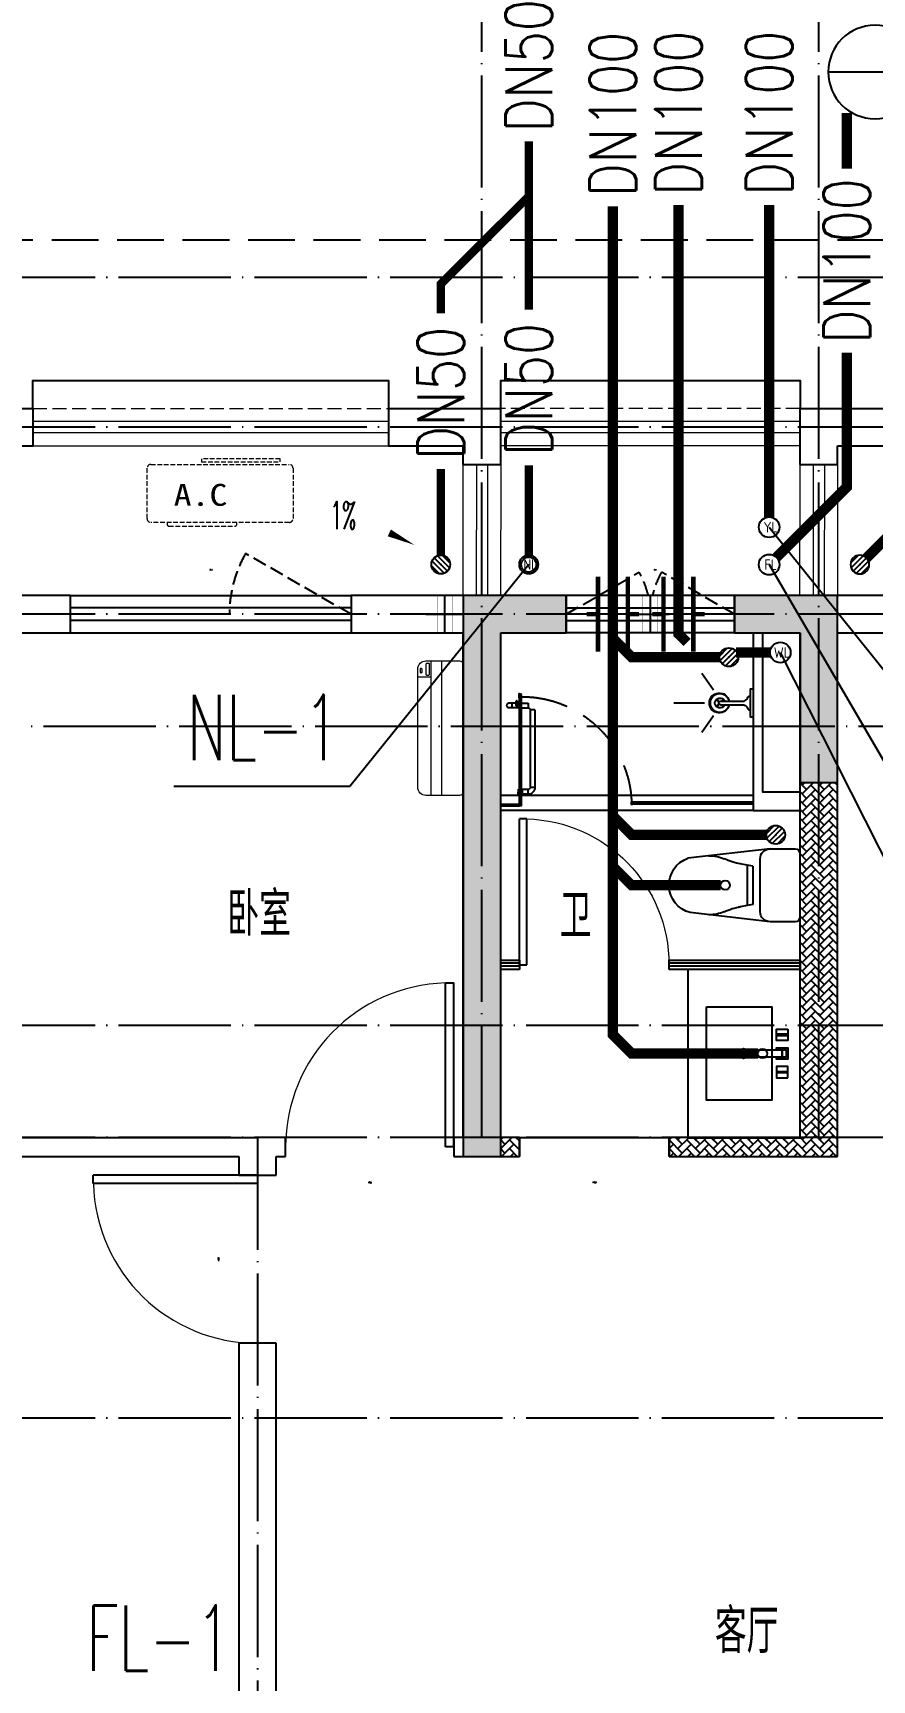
# Model space of a CAD drawing. Extents: x 27938 to 1507990, y 110129 to 923079.
# Drawn here: x 830217 to 834702, y 676056 to 684866 of the extents above; entities that cross this region are included whole.
import ezdxf

# ---------------------------------------------------------------- set-up
doc = ezdxf.new("R2010")
doc.units = 0
doc.header["$LTSCALE"] = 1000
doc.header["$MEASUREMENT"] = 0
doc.linetypes.add('DASH', pattern=[0.35, 0.25, -0.1])
doc.linetypes.add('DOTE', pattern=[2.42, 2, -0.2, 0.02, -0.2])
for name, color, linetype in [('COLUMN', 9, 'Continuous'), ('CURTWALL', 4, 'Continuous'), ('DIM_凝结', 150, 'Continuous'), ('DIM_废水', 31, 'Continuous'), ('DIM_污水', 2, 'Continuous'), ('DIM_雨水', 4, 'Continuous'), ('DOTE', 1, 'Continuous'), ('EQUIP_污水', 7, 'Continuous'), ('IP-bath&kitchen-JOHNSON', 4, 'Continuous'), ('LVTRY', 6, 'Continuous'), ('P-bath&kitchen-JOHNSON', 4, 'Continuous'), ('PIPE-凝结', 150, 'N'), ('PIPE-废水', 31, 'TG_F'), ('PIPE-污水', 2, 'W'), ('PIPE-雨水', 4, 'TG_Y'), ('PUB_HATCH', 8, 'Continuous'), ('PUB_TEXT', 4, 'Continuous'), ('TEXT_凝结', 7, 'Continuous'), ('TEXT_废水', 7, 'Continuous'), ('TEXT_污水', 7, 'Continuous'), ('TEXT_雨水', 7, 'Continuous'), ('VALVE_污水', 7, 'Continuous'), ('VPIPE-中水', 122, 'Continuous'), ('VPIPE-凝结', 150, 'N'), ('VPIPE-废水', 31, 'Continuous'), ('VPIPE-污水', 2, 'W'), ('VPIPE-雨水', 4, 'Y'), ('WALL', 9, 'Continuous'), ('WELL_污水', 2, 'Continuous'), ('WINDOW', 4, 'Continuous'), ('WINDOW_TEXT', 7, 'Continuous'), ('保温', 6, 'Continuous'), ('卫生间', 6, 'Continuous'), ('机电标识类', 1, 'Continuous'), ('看线', 251, 'Continuous')]:
    doc.layers.add(name, color=color, linetype=linetype)
for name, color, linetype, lineweight in [('平面-排水沟', 86, 'Continuous', 15), ('平面-栏杆', 135, 'Continuous', 15), ('平面-看线', 45, 'Continuous', 15), ('平面-空调室内机', 176, 'Continuous', 9), ('平面-空调预留孔', 173, 'Continuous', 15), ('空调', 76, 'Continuous', 13)]:
    doc.layers.add(name, color=color, linetype=linetype, lineweight=lineweight)
doc.styles.add('_TCH_DIM', font='SIMPLEX.shx', dxfattribs={"width": 0.7, "bigfont": 'GBCBIG.shx'})
doc.styles.add('_TCH_WINDOW', font='SIMPLEX.shx', dxfattribs={"width": 0.7, "height": 3.5, "bigfont": 'GBCBIG.shx'})
doc.styles.add('_TWT_PIPEDN', font='SIMPLEX', dxfattribs={"width": 0.8, "height": 3.5, "bigfont": 'HZTXT'})
doc.styles.add('_TWT_SERIAL', font='SIMPLEX', dxfattribs={"width": 0.8, "height": 3.5, "bigfont": 'HZTXT'})
doc.styles.get("Standard").update_dxf_attribs({"font": 'gbenor.shx', "bigfont": 'gbcbig.shx'})
doc.styles.add('TG_LINETYPE', font='SIMPLEX', dxfattribs={"width": 0.8, "height": 3, "bigfont": 'HZTXT'})
doc.styles.add('黑体', font='simhei.ttf')
doc.linetypes.add('N', pattern='A,3,-0.2,["N",Standard,S=0.25,R=0,X=-0.1,Y=-0.115],-0.2', length=3.4)
doc.linetypes.add('TG_F', pattern='A,2,-0.3,["F",TG_LINETYPE,S=0.1,R=0,X=-0.23,Y=-0.15],0', length=2.3)
doc.linetypes.add('TG_Y', pattern='A,2,-0.229,["Y",TG_LINETYPE,S=0.1,R=0,X=-0.229,Y=-0.15],0', length=2.229)
doc.linetypes.add('W', pattern='A,3,-0.2,["W",Standard,S=0.25,R=0,X=-0.1,Y=-0.115],-0.2', length=3.4)
doc.linetypes.add('Y', pattern='A,3,-0.2,["Y",Standard,S=0.25,R=0,X=-0.1,Y=-0.115],-0.2', length=3.4)
pattern_1 = [(45, (0, 0), (0, 47.4157523), [100.584, -33.528]), (135, (23.708, 23.708), (3e-15, 47.4157523), [100.584, -33.528])]

# ---------------------------------------------------------------- blocks, each defined once
blk = doc.blocks.new('A$C148B7D8E')
at = {"layer": '卫生间', "color": 159, "linetype": 'DASH', "true_color": 0x22346e}
blk.add_lwpolyline([(9400.3, 15400), (7700, 15400), (7700, 10800), (7300, 10800), (7300, 10000), (900, 10000), (900, 9000), (-900, 9000), (-900, -900), (1750, -900), (1750, -2100), (23450, -2100), (23450, -900), (25100, -900)], dxfattribs=at)
blk = doc.blocks.new('rrrrrrrrrrrra')
at = {"color": 0}
for p, q in [((-112.4, 458.7), (-112.4, 324.3)), ((252.6, 483.7), (-87.4, 483.7)), ((277.6, 324.3), (277.6, 458.7)), ((-112.4, 324.3), (-63.7, -103.4)), ((-59.1, 271.1), (224.3, 271.1)), ((277.6, 324.3), (227.5, -115.6)), ((-20.6, 232.4), (-34.2, 153.6)), ((191.3, 200.5), (-26.1, 200.5)), ((185.8, 232.4), (-20.6, 232.4)), ((185.8, 232.4), (199.4, 153.6))]:
    blk.add_line(p, q, dxfattribs=at)
for centre, radius, start, end in [((-87.4, 458.7), 25, 90, 180), ((252.6, 458.7), 25, 0, 90), ((-59.1, 324.3), 53.3, 180, 270), ((224.3, 324.3), 53.3, 270, 0), ((-322.6, 209.8), 293.8, 333.53685, 351.48282), ((487.8, 209.8), 293.8, 188.51718, 206.46315), ((149, -3.2), 224.1, 158.52022, 180), ((16.2, -3.2), 224.1, 0, 21.47978), ((83.8, -63.6), 152.8, 195.07732, 340.11812)]:
    blk.add_arc(centre, radius, start, end, dxfattribs=at)
blk = doc.blocks.new('A$C1E0F638F')
at = {"color": 0}
for points in [[(499.7, 435.1), (499.7, 85.1), (0, 85.1), (0, 435.1)], [(269.9, 30), (229.9, 30), (229.9, 195), (269.9, 195)], [(119.9, 0), (179.9, 0), (179.9, 60), (119.9, 60)], [(146.9, 55), (152.9, 55), (152.9, 5), (146.9, 5)], [(229.9, 30), (269.9, 30), (269.9, 10), (229.9, 10)], [(379.9, 0), (319.9, 0), (319.9, 60), (379.9, 60)], [(352.9, 55), (346.9, 55), (346.9, 5), (352.9, 5)]]:
    blk.add_lwpolyline(points, close=True, dxfattribs=at)
blk.add_lwpolyline([(269.9, 60), (279.9, 60), (279.9, 0), (219.9, 0), (219.9, 60), (229.9, 60)], dxfattribs=at)
blk.add_circle((249.9, 236.3), 26, dxfattribs=at)
blk = doc.blocks.new('$lvtry$00000171')
at = {"color": 0}
for p, q in [((-74, 11), (-11, 74)), ((-70, -27), (27, 70)), ((-53, -53), (53, 53)), ((-27, -70), (70, 27)), ((11, -74), (74, -11))]:
    blk.add_line(p, q, dxfattribs=at)
blk.add_circle((0, 0), 75, dxfattribs=at)
blk.add_point((0, 0), dxfattribs=at)
blk = doc.blocks.new('135')
blk.add_hatch(color=0).paths.add_polyline_path([(4.8, 1.8), (3.6, -1), (-4.7, 2.5), (-3.5, 5.3)])
at = {"color": 0}
for p, q in [((-6.3, 2.6), (5.4, -2.3)), ((-5.7, 2.9), (-5.2, 2.7)), ((-5.6, 18.9), (-3.4, 19.4)), ((-3.4, 19.4), (-5.5, 19.4)), ((5.2, 10.9), (-5.3, 10.9)), ((5.2, 9.7), (-5.2, 9.7)), ((-5.2, 2.7), (-3.8, 5.9)), ((-5, 10.9), (-5, 30.5)), ((-3.8, 5.9), (5.4, 2.1)), ((0, 0), (0, 39.1)), ((5.6, 18.9), (3.4, 19.3)), ((3.4, 19.3), (5.6, 19.3)), ((4.1, -1.2), (5.4, 2.1)), ((5, 10.9), (5, 32.3)), ((4.1, -1.2), (5.7, -1.8))]:
    blk.add_line(p, q, dxfattribs=at)
for centre, radius, start, end in [((6.2, 15.8), 13.5, 151.01474, 204.84033), ((13.5, 4.2), 20.5, 163.09243, 182.0012), ((-6, 3.6), 1, 184.22753, 248.46611), ((8.6, 15.5), 14.6, 166.278, 198.09535), ((13.5, 4.2), 19.5, 163.74431, 182.52687), ((-5.5, 3.3), 0.5, 181.9385, 247.25971), ((-5.2, 22.1), 0.5, 335.76434, 151.01474), ((3.8, 18.1), 9.42, 155.76434, 171.97728), ((5.2, 22.3), 0.5, 29.84246, 204.57404), ((-5.9, 17.2), 11.7, 10.47502, 24.57404), ((29.1, 6.7), 24, 172.94395, 199.23182), ((-6.3, 15.4), 12.4, 338.64492, 16.0476), ((-6, 15.8), 13.4, 334.91114, 29.84246), ((26.4, 6.3), 20.6, 169.14538, 199.95258), ((5.9, -1.2), 1.17, 247.45971, 19.95258), ((5.9, -1.4), 0.5, 247.45971, 19.23182)]:
    blk.add_arc(centre, radius, start, end, dxfattribs=at)
blk.add_open_spline([(-5, 30.5), (-4.1, 31.3), (-2.3, 33), (0.9, 29.2), (3.5, 31.1), (5, 32.3)], degree=3, knots=[0, 0, 0, 0, 3.066329, 6.218313, 11.124135, 11.124135, 11.124135, 11.124135], dxfattribs=at)
blk = doc.blocks.new('SDFAWERAWER')
at = {"layer": 'LVTRY', "color": 0}
for p, q in [((593941.2, -1242210.1), (593783.7, -1242594.8)), ((593964.6, -1242219.7), (593807.2, -1242604.4)), ((593941.2, -1242210.1), (593964.6, -1242219.7)), ((593987.8, -1242190.5), (593978.2, -1242214)), ((594007.5, -1242226), (593978.2, -1242214)), ((594017.1, -1242202.5), (593987.8, -1242190.5)), ((594015.8, -1242220.4), (594027.2, -1242192.7)), ((594015.8, -1242220.4), (594021.7, -1242222.8)), ((594025.7, -1242203.9), (594018.5, -1242221.5)), ((594018.5, -1242221.5), (594021.5, -1242220.3)), ((594025.4, -1242210.8), (594021.5, -1242220.3)), ((594022.6, -1242220.7), (594021.7, -1242222.8)), ((594021.7, -1242222.8), (594023.9, -1242221.9)), ((594022.6, -1242211.4), (594029.8, -1242193.8)), ((594024.2, -1242221.4), (594023.9, -1242221.9)), ((594025.4, -1242210.8), (594031.1, -1242196.8)), ((594027.2, -1242192.7), (594033, -1242195.1)), ((594029.8, -1242193.8), (594031.1, -1242196.8)), ((594032.2, -1242197.2), (594033, -1242195.1)), ((594033, -1242195.1), (594034, -1242197.4)), ((594033.8, -1242197.9), (594034, -1242197.4)), ((594047.3, -1242200.9), (594035.9, -1242228.7)), ((594037.3, -1242210.8), (594088, -1242231.6)), ((594038.6, -1242229.7), (594045.2, -1242213.6)), ((594041.6, -1242228.5), (594051.2, -1242205)), ((594049.9, -1242202), (594043.3, -1242218.2)), ((594047.3, -1242200.9), (594049.9, -1242202)), ((594049.9, -1242202), (594051.2, -1242205)), ((594057.1, -1242246.3), (594066.7, -1242222.8)), ((594027.7, -1242234.3), (594078.4, -1242255)), ((594035.9, -1242228.7), (594038.6, -1242229.7)), ((594038.6, -1242229.7), (594041.6, -1242228.5)), ((593783.7, -1242594.8), (593807.2, -1242604.4)), ((593803.2, -1242641.3), (593812.8, -1242617.9)), ((593803.2, -1242641.3), (593832.6, -1242653.3)), ((593812.8, -1242617.9), (593842.2, -1242629.9)), ((593842.2, -1242629.9), (593832.6, -1242653.3)), ((593833.8, -1242656.3), (593832.6, -1242653.3)), ((593845.2, -1242628.6), (593833.8, -1242656.3)), ((593836.5, -1242657.4), (593833.8, -1242656.3)), ((593847.8, -1242629.7), (593836.5, -1242657.4)), ((593845.2, -1242628.6), (593842.2, -1242629.9)), ((593847.8, -1242629.7), (593845.2, -1242628.6)), ((593847.1, -1242661.8), (593858.5, -1242634.1)), ((593847.1, -1242661.8), (593849.8, -1242662.9)), ((593849.8, -1242662.9), (593861.2, -1242635.2)), ((593852.1, -1242661.9), (593862.1, -1242637.4)), ((593858.5, -1242634.1), (593861.2, -1242635.2)), ((593861.2, -1242635.2), (593862.1, -1242637.4))]:
    blk.add_line(p, q, dxfattribs=at)
blk.add_lwpolyline([(593823.5, -1242717), (594045.8, -1242173.9), (594036.5, -1242170.2), (593814.2, -1242713.2)], close=True, dxfattribs=at)
blk.add_arc((594075.3, -1242240), 15.3, 281.79322, 33.70188, dxfattribs=at)
for centre, major_axis, start_param, end_param in [((593974.2, -1242223.6), (3.93, 9.6), 0, 1.570796), ((593816.8, -1242608.3), (13.5, 33.1), 1.570796, 3.141593), ((593816.8, -1242608.3), (3.93, 9.6), 1.570796, 3.141593)]:
    blk.add_ellipse(centre, major_axis=major_axis, ratio=1, start_param=start_param, end_param=end_param, dxfattribs=at)
at = {"layer": 'P-bath&kitchen-JOHNSON', "color": 0, "linetype": 'DASH'}
blk.add_arc((593809.8, -1242714), 586.2, 67.53695, 157.13247, dxfattribs=at)
at = {"layer": 'LVTRY', "color": 8, "xscale": -1, "rotation": 157.7329157530927}
blk.add_blockref('135', (594045.3, -1242161.9), dxfattribs=at)
blk = doc.blocks.new('A$C5DCB2F21')
at = {"layer": 'IP-bath&kitchen-JOHNSON', "color": 0}
for p, q in [((-68.3, -213.2), (-157.7, -275)), ((-0.1, -261.4), (-0.1, -424.7)), ((68.2, -213.2), (157.6, -275))]:
    blk.add_line(p, q, dxfattribs=at)
for centre, major_axis, ratio, start_param, end_param in [((0, -178.8), (-51, 0), 0.990052, -1.36297, 4.504563), ((0, -177.8), (-26.8, 0), 0.994812, -1.167677, 4.309269)]:
    blk.add_ellipse(centre, major_axis=major_axis, ratio=ratio, start_param=start_param, end_param=end_param, dxfattribs=at)
at = {"layer": 'LVTRY', "color": 0}
for p, q in [((73.6, 0), (-73.6, 0)), ((-10.5, -173.5), (-10.5, -49.3)), ((10.6, -173.5), (10.6, -49.3))]:
    blk.add_line(p, q, dxfattribs=at)
blk.add_lwpolyline([(73.6, 0), (73.6, -15.8), (-73.6, -15.8), (-73.6, 0)], dxfattribs=at)
for points in [[(-26.3, -30.7, -0.364142), (-37.8, -15.8, -0.020495)], [(-10.5, -49.4, 0.214893), (-26.3, -30.7, 7.649644)], [(10.6, -49.3, -0.21439), (26.3, -30.7, -7.649644)], [(26.3, -30.7, 0.364142), (37.8, -15.8, 0.020495)]]:
    blk.add_lwpolyline(points, format="xyb", dxfattribs=at)
blk.add_arc((0, -173.5), 10.5, 180, 0, dxfattribs=at)
for centre, major_axis, ratio, start_param, end_param in [((0, -181.3), (53.6, 0), 0.987577, 1.76809, 7.656688), ((-12.4, -164.7), (0, 1.43), 0.85, -1.570796, 4.712389), ((12.5, -164.7), (0, 1.43), 0.85, 4.712389, 10.995574), ((-12.4, -189.2), (0, 1.43), 0.85, 4.712389, 10.995574), ((12.5, -189.2), (0, 1.43), 0.85, 4.712389, 10.995574)]:
    blk.add_ellipse(centre, major_axis=major_axis, ratio=ratio, start_param=start_param, end_param=end_param, dxfattribs=at)
blk = doc.blocks.new('$TCHSYS$DOOR2D')
for p, q in [((0.45, 0.975), (0.5, 0.975)), ((0.45, 0), (0.45, 0.975)), ((0.5, 0), (0.5, 0.975)), ((0.5, 0), (0.45, 0))]:
    blk.add_line(p, q)
at = {"lineweight": 13}
blk.add_arc((0.475, 0), 0.975, 91.4693, 180, dxfattribs=at)
blk = doc.blocks.new('DSGDFGF')
at = {"layer": 'CURTWALL', "color": 0}
for p, q in [((676992.3, 342105.3), (676292.3, 342105.3)), ((676292.3, 342105.3), (676292.3, 342055.3)), ((676992.3, 342055.3), (676992.3, 342105.3)), ((677892.3, 342105.3), (677792.3, 342105.3)), ((677792.3, 342105.3), (677792.3, 342055.3)), ((677892.3, 342055.3), (677892.3, 342105.3)), ((676292.3, 342088.7), (676992.3, 342088.7)), ((676292.3, 342072), (676992.3, 342072)), ((676292.3, 342055.3), (676992.3, 342055.3)), ((677792.3, 342088.7), (677892.3, 342088.7)), ((677792.3, 342072), (677892.3, 342072)), ((677792.3, 342055.3), (677892.3, 342055.3))]:
    blk.add_line(p, q, dxfattribs=at)
at = {"layer": 'IP-bath&kitchen-JOHNSON', "color": 0}
for p, q in [((676542.3, 342985), (677892.3, 342985)), ((676542.3, 342950), (677192.3, 342950)), ((676542.3, 342940), (677192.3, 342940)), ((676542.3, 342905), (677892.3, 342905)), ((677192.3, 342940), (677192.3, 342950)), ((677892.3, 342940), (677792.3, 342940)), ((677792.3, 342930), (677792.3, 342940)), ((677892.3, 342930), (677792.3, 342930))]:
    blk.add_line(p, q, dxfattribs=at)
for points in [[(676542.3, 343855.3), (676542.3, 342905), (676292.3, 342905)], [(676492.3, 343855.3), (676492.3, 343005), (676292.3, 343005)]]:
    blk.add_lwpolyline(points, dxfattribs=at)
at = {"layer": 'LVTRY', "color": 0}
blk.add_lwpolyline([(676892.3, 341155.3), (676292.3, 341155.3), (676292.3, 342055.3), (676892.3, 342055.3)], close=True, dxfattribs=at)
at = {"layer": 'CURTWALL', "color": 0, "xscale": 800, "yscale": 800, "zscale": 50, "rotation": 5.54452612062199e-09}
blk.add_blockref('$TCHSYS$DOOR2D', (677392.3, 342080.3), dxfattribs=at)
at = {"layer": 'IP-bath&kitchen-JOHNSON', "color": 8}
for name, p, rotation in [('A$C5DCB2F21', (676542.3, 343480.3), 90.00848852444699), ('SDFAWERAWER', (-342526.2, 1268090.5), 22.25976934310714)]:
    blk.add_blockref(name, p, dxfattribs=dict(at, rotation=rotation))
at = {"layer": 'LVTRY', "color": 8, "xscale": -0.6666666667107826, "yscale": 0.6666666667107826}
for p in [(676672.3, 343725.3), (676422.3, 342775.3)]:
    blk.add_blockref('$lvtry$00000171', p, dxfattribs=at)
at = {"layer": 'LVTRY', "color": 8, "extrusion": (0, 0, -1), "xscale": -1, "zscale": -1, "rotation": 270}
blk.add_blockref('rrrrrrrrrrrra', (-676776.1, 342422.6), dxfattribs=at)
at = {"layer": 'LVTRY', "color": 8, "xscale": -1, "rotation": 270}
blk.add_blockref('A$C1E0F638F', (676357.2, 341355.6), dxfattribs=at)
blk = doc.blocks.new('GFDGFSDFGD')
at = {"layer": 'PUB_HATCH'}
for points in [[(425766.6, 373023.7), (425216.6, 373023.7), (425216.6, 370023.7), (425416.6, 370023.7), (425416.6, 372823.7), (425766.6, 372823.7)], [(426666.7, 373023.7), (426666.7, 372823.7), (427016.6, 372823.7), (427016.6, 372023.7), (427216.6, 372023.7), (427216.6, 373023.7)]]:
    blk.add_hatch(color=0, dxfattribs=at).paths.add_polyline_path(points)
at = {"layer": 'COLUMN', "color": 0}
for p, q in [((425766.6, 373023.7), (425216.6, 373023.7)), ((425216.6, 373023.7), (425216.6, 370023.7)), ((425766.6, 372823.7), (425766.6, 373023.7)), ((426666.7, 373023.7), (426666.7, 372823.7)), ((427216.6, 373023.7), (426666.7, 373023.7)), ((427216.6, 372023.7), (427216.6, 373023.7)), ((425416.6, 370023.7), (425416.6, 372823.7)), ((425416.6, 372823.7), (425766.6, 372823.7)), ((426666.7, 372823.7), (427016.6, 372823.7)), ((427016.6, 372823.7), (427016.6, 372023.7)), ((427016.6, 372023.7), (427216.6, 372023.7)), ((425216.6, 370023.7), (425416.6, 370023.7))]:
    blk.add_line(p, q, dxfattribs=at)
blk = doc.blocks.new('GDFGDGRD')
at = {"layer": '保温', "linetype": 'ByBlock', "ltscale": 10}
h = blk.add_hatch(dxfattribs=at)
h.set_pattern_fill('AR-HBONE', color=251, scale=55)
h.set_pattern_definition(pattern_1)
h.paths.add_polyline_path([(427216.6, 370023.7), (427216.6, 372023.7), (427016.6, 372023.7), (427016.6, 370023.7)])
h = blk.add_hatch(dxfattribs=at)
h.set_pattern_fill('AR-HBONE', color=251, scale=55)
h.set_pattern_definition(pattern_1)
h.paths.add_polyline_path([(425516.6, 370023.7), (425516.6, 370123.7), (425416.6, 370123.7), (425416.6, 370023.7)])
h = blk.add_hatch(dxfattribs=at)
h.set_pattern_fill('AR-HBONE', color=251, scale=55)
h.set_pattern_definition(pattern_1)
h.paths.add_polyline_path([(427016.6, 370023.7), (427016.6, 370123.7), (426316.6, 370123.7), (426316.6, 370023.7)])
blk = doc.blocks.new('A$C001338C2')
for p, q in [((0, 249), (0, 22)), ((845, 304), (55, 304)), ((109, 215), (109, 304)), ((900, 22), (900, 249)), ((22, 0), (878, 0))]:
    blk.add_line(p, q)
at = {"lineweight": 5}
for p, q in [((900, 215), (0, 215)), ((900, 143), (0, 143))]:
    blk.add_line(p, q, dxfattribs=at)
for points in [[(89, 226), (22, 226, -0.414214), (17, 232), (17, 243, -0.414214), (22, 249), (89, 249, -0.414214), (95, 243), (95, 232, -0.414214)], [(73, 275), (57, 275, -0.414214), (51, 281), (51, 283, -0.414214), (57, 289), (73, 289, -0.414214), (79, 283), (79, 281, -0.414214)]]:
    blk.add_lwpolyline(points, format="xyb", close=True)
for centre, radius, start, end in [((55, 249), 55, 90, 180), ((845, 249), 55, 360, 90), ((22, 22), 22, 180, 270), ((878, 22), 22, 270, 360)]:
    blk.add_arc(centre, radius, start, end)
blk = doc.blocks.new('dongkong')
blk.add_wipeout([(-603756, 210771), (-603756, 210570.8), (-603836, 210570.8), (-603836, 210771)])
at = {"layer": '机电标识类', "color": 250, "linetype": 'DASH', "ltscale": 400}
for p, q in [((-603796, 210771), (-603796, 210570.8)), ((-603896, 210670.7), (-603696, 210670.7))]:
    blk.add_line(p, q, dxfattribs=at)
at = {"layer": '空调', "color": 6, "linetype": 'DASH', "const_width": 2}
blk.add_lwpolyline([(-603756, 210771), (-603756, 210570.8), (-603836, 210570.8), (-603836, 210771)], close=True, dxfattribs=at)
blk = doc.blocks.new('gsergvr')
at = {"layer": '平面-空调预留孔', "linetype": 'DASH', "ltscale": 0.1}
for p, q in [((34075.4, 17176.2), (34075.4, 17166.2)), ((34085.4, 17156.2), (34438.2, 17156.2)), ((34448.2, 17166.2), (34448.2, 17176.2))]:
    blk.add_line(p, q, dxfattribs=at)
blk.add_lwpolyline([(34728.6, 17176.2), (33988.6, 17176.2, -0.414214), (33968.6, 17196.2), (33968.6, 17466.2, -0.414214), (33988.6, 17486.2), (34728.6, 17486.2, -0.414214), (34748.6, 17466.2), (34748.6, 17196.2, -0.414214)], format="xyb", close=True, dxfattribs=at)
blk.add_lwpolyline([(34679.3, 17515.3), (34259.5, 17515.3), (34259.5, 17500.2), (34679.3, 17500.2)], close=True, dxfattribs=at)
for centre, start, end in [((34085.4, 17166.2), 180, 270), ((34438.2, 17166.2), 270, 0)]:
    blk.add_arc(centre, 10, start, end, dxfattribs=at)
at = {"layer": '平面-空调预留孔', "color": 251, "linetype": 'DASH', "ltscale": 0.1, "true_color": 0x636466, "style": '黑体', "width": 1.2}
blk.add_text('A.C', height=117.05, dxfattribs=at).set_placement((34110.9, 17264.8))
blk = doc.blocks.new('rtyryrtyeeretee')
at = {"layer": '平面-空调预留孔'}
blk.add_blockref('gsergvr', (635673.5, 326705.8), dxfattribs=at)
blk = doc.blocks.new('$TWTSYS$00000190')
blk.add_line((0, 0.5, 0), (0, -0.5, 0))
blk.add_circle((0, 0, 0), 0.5)
blk = doc.blocks.new('$WINLIB2D$00000001')
at = {"color": 0}
for points in [[(-0.5, 0.5), (-0.5, -0.5)], [(-0.5, 0.5), (0.5, 0.5)], [(0.5, -0.5), (0.5, 0.5)], [(0.5, 0.1667), (-0.5, 0.1667)], [(0.5, -0.1667), (-0.5, -0.1667)], [(-0.5, -0.5), (0.5, -0.5)]]:
    blk.add_lwpolyline(points, dxfattribs=at)
blk = doc.blocks.new('$DorLib2D$00000001')
at = {"color": 0}
for p, q in [((0.45, 0.975), (0.5, 0.975)), ((0.45, 0), (0.45, 0.975)), ((0.5, 0), (0.5, 0.975)), ((0.5, 0), (0.45, 0))]:
    blk.add_line(p, q, dxfattribs=at)
at = {"color": 0, "lineweight": 13}
blk.add_arc((0.475, 0), 0.975, 91.46928, 180, dxfattribs=at)
blk = doc.blocks.new('$TwtSys$00000147')
blk.add_circle((0, 0, 0), 25)
blk = doc.blocks.new('$VALVE$00000553')
at = {"const_width": 30}
for points in [[(0, 100), (-250, 100), (-250, 100)], [(0, 100), (0, 175)], [(0, 100), (250, 100), (250, 100)], [(-250, -100), (-250, -100), (0, -100)], [(250, -100), (250, -100), (0, -100)], [(0, -175), (0, -100)]]:
    blk.add_lwpolyline(points, dxfattribs=at)

msp = doc.modelspace()

# ---------------------------------------------------------------- hatches: boundary and pattern name
at = {"layer": 'PIPE-凝结'}
for points in [[(832396.6, 683522.7), (832380.7, 683538.6), (832374.1, 683532)], [(832396.6, 683522.7), (832374.1, 683522.7), (832374.1, 683532)]]:
    msp.add_hatch(color=256, dxfattribs=at).paths.add_polyline_path(points)
at = {"layer": 'PIPE-废水'}
for points in [[(834566.6, 682437.2), (834586, 682417.7), (834594.1, 682425.8)], [(834566.6, 682437.2), (834594.1, 682437.2), (834594.1, 682425.8)]]:
    msp.add_hatch(color=256, dxfattribs=at).paths.add_polyline_path(points)
at = {"layer": 'PIPE-污水'}
for points in [[(833416.6, 681527.2), (833397.1, 681507.7), (833405.2, 681499.7)], [(833416.6, 681527.2), (833416.6, 681499.7), (833405.2, 681499.7)], [(833416.6, 680577.2), (833397.1, 680557.7), (833405.2, 680549.7)], [(833416.6, 680577.2), (833416.6, 680549.7), (833405.2, 680549.7)], [(833416.6, 680307), (833397.1, 680287.6), (833405.2, 680279.5)], [(833416.6, 680307), (833416.6, 680279.5), (833405.2, 680279.5)], [(833316.6, 679507.2), (833297.1, 679487.7), (833289.1, 679495.8)], [(833316.6, 679507.2), (833289.1, 679507.2), (833289.1, 679495.8)], [(833416.6, 679407.2), (833397.1, 679387.7), (833405.2, 679379.7)], [(833416.6, 679407.2), (833416.6, 679379.7), (833405.2, 679379.7)]]:
    msp.add_hatch(color=256, dxfattribs=at).paths.add_polyline_path(points)

# ---------------------------------------------------------------- linework, layer by layer
at = {"layer": 'DIM_凝结'}
msp.add_line((831909.9, 680835.9), (830969.3, 680835.9), dxfattribs=at)
at = {"layer": 'DIM_废水'}
msp.add_line((834151.6, 682022.2), (834895.2, 680748.1), dxfattribs=at)
at = {"layer": 'DIM_污水'}
msp.add_line((834211.4, 681552.2), (834891.2, 680206.3), dxfattribs=at)
at = {"layer": 'DIM_雨水'}
msp.add_line((834151.6, 682222.2), (834915.4, 681270.7), dxfattribs=at)
at = {"layer": 'DOTE', "color": 169, "linetype": 'DOTE', "ltscale": 0.3}
for p, q in [((832616.6, 678957.2), (832616.6, 690157.2)), ((834416.6, 678957.2), (834416.6, 690157.2)), ((879916.6, 683557.2), (825916.6, 683557.2)), ((879916.6, 682757.2), (825916.6, 682757.2)), ((825916.6, 681157.4), (879916.6, 681157.4)), ((879916.6, 679557.2), (825916.6, 679557.2)), ((879916.6, 678957.2), (825916.6, 678957.2)), ((831416.6, 678957.2), (831416.6, 665375.2)), ((879916.6, 677457.2), (825916.6, 677457.2))]:
    msp.add_line(p, q, dxfattribs=at)
at = {"layer": 'PIPE-凝结', "ltscale": 0.5, "const_width": 45}
for points in [[(832866.6, 683992.7), (832866.6, 684285.7)], [(832396.6, 683522.7), (832866.6, 683992.7)], [(832866.6, 683386.5), (832866.6, 683992.7)], [(832396.6, 683366.4), (832396.6, 683522.7)], [(832396.6, 682069.5), (832396.6, 682533)], [(832866.6, 682072.7), (832866.6, 682553.2)]]:
    msp.add_lwpolyline(points, dxfattribs=at)
at = {"layer": 'PIPE-废水', "ltscale": 0.5, "const_width": 55}
for points in [[(834566.6, 684141), (834566.6, 684438.4)], [(834566.6, 682437.2), (834566.6, 683155.2)], [(834190.5, 682061.1), (834566.6, 682437.2)], [(834670.5, 682056.6), (834836.6, 682222.7)]]:
    msp.add_lwpolyline(points, dxfattribs=at)
at = {"layer": 'PIPE-污水', "ltscale": 0.5, "const_width": 55}
for points in [[(833316.6, 681627.2), (833316.6, 683939.4)], [(833316.6, 680677.2), (833316.6, 681627.2)], [(833416.6, 681527.2), (833890, 681527.2)], [(833974.8, 681552.2), (834156.4, 681552.2)], [(833416.6, 680577.2), (833316.6, 680677.2)], [(833316.6, 680407), (833316.6, 680677.2)], [(833416.6, 680577.2), (834136.6, 680577.2)], [(833416.6, 680307), (833316.6, 680407)], [(833316.6, 679507.2), (833316.6, 680407)], [(833416.6, 680307), (833891.6, 680307)], [(833416.6, 679407.2), (833316.6, 679507.2)], [(833416.6, 679407.2), (834091.6, 679407.2)]]:
    msp.add_lwpolyline(points, dxfattribs=at)
at = {"layer": 'PIPE-雨水', "ltscale": 0.5, "const_width": 55}
msp.add_lwpolyline([(834151.6, 682277.2), (834151.6, 683945.4)], dxfattribs=at)
at = {"layer": 'VPIPE-中水', "color": 8, "linetype": 'Continuous'}
msp.add_circle((834211.4, 681552.2), 55, dxfattribs=at)
at = {"layer": 'VPIPE-凝结'}
msp.add_circle((832866.6, 682022.7), 50, dxfattribs=at)
at = {"layer": 'VPIPE-凝结', "color": 8}
msp.add_circle((832866.6, 682022.7), 40, dxfattribs=at)
at = {"layer": 'VPIPE-废水', "color": 8}
msp.add_circle((834151.6, 682022.2), 55, dxfattribs=at)
at = {"layer": 'VPIPE-废水'}
msp.add_circle((834151.6, 682022.2), 55, dxfattribs=at)
at = {"layer": 'VPIPE-污水'}
msp.add_circle((834211.4, 681552.2), 55, dxfattribs=at)
at = {"layer": 'VPIPE-雨水', "color": 8}
msp.add_circle((834151.6, 682222.2), 55, dxfattribs=at)
at = {"layer": 'VPIPE-雨水'}
msp.add_circle((834151.6, 682222.2), 55, dxfattribs=at)
at = {"layer": 'WALL', "color": 8}
for p, q in [((829616.6, 682857.2), (830216.6, 682857.2)), ((830216.6, 682857.2), (830216.6, 682657.2)), ((832116.6, 682857.2), (832716.6, 682857.2)), ((832116.6, 682857.2), (832116.6, 682657.2)), ((832716.6, 682557.2), (832716.6, 682857.2)), ((834316.6, 682857.2), (834916.6, 682857.2)), ((834316.6, 682557.2), (834316.6, 682857.2)), ((829816.6, 682657.2), (830216.6, 682657.2)), ((832116.6, 682657.2), (832516.6, 682657.2)), ((832516.6, 682557.2), (832516.6, 682657.2)), ((834516.6, 682657.2), (834916.6, 682657.2)), ((834516.6, 682557.2), (834516.6, 682657.2)), ((832516.6, 682557.2), (832716.6, 682557.2)), ((834316.6, 682557.2), (834516.6, 682557.2)), ((830416.6, 681857.2), (829716.6, 681857.2)), ((830416.6, 681657.2), (830416.6, 681857.2)), ((831916.6, 681857.2), (831916.6, 681657.2)), ((833066.6, 681857.2), (832616.6, 681857.2)), ((833066.6, 681657.2), (833066.6, 681857.2)), ((834416.6, 681857.2), (833966.6, 681857.2)), ((833966.6, 681857.2), (833966.6, 681657.2)), ((835016.6, 681857.2), (834416.6, 681857.2)), ((829816.6, 681657.2), (830416.6, 681657.2)), ((832716.6, 681657.2), (833066.6, 681657.2)), ((832716.6, 678957.2), (832716.6, 681657.2)), ((833966.6, 681657.2), (834316.6, 681657.2)), ((834316.6, 678957.2), (834316.6, 681657.2)), ((834516.6, 678857.2), (834516.6, 681657.2)), ((834516.6, 681657.2), (835016.6, 681657.2)), ((829816.6, 678957.2), (831416.6, 678957.2)), ((831566.6, 678957.2), (831416.6, 678957.2)), ((831566.6, 678857.2), (831566.6, 678957.2)), ((832516.6, 678957.2), (832466.6, 678957.2)), ((832466.6, 678957.2), (832466.6, 678857.2)), ((832816.6, 678957.2), (832716.6, 678957.2)), ((832816.6, 678857.2), (832816.6, 678957.2)), ((834316.6, 678957.2), (833616.6, 678957.2)), ((833616.6, 678957.2), (833616.6, 678857.2)), ((829716.6, 678857.2), (831316.6, 678857.2)), ((831316.6, 678857.2), (831316.6, 678757.2)), ((831516.6, 678857.2), (831566.6, 678857.2)), ((831516.6, 678757.2), (831516.6, 678857.2)), ((832466.6, 678857.2), (832616.6, 678857.2)), ((832616.6, 678857.2), (832816.6, 678857.2)), ((833616.6, 678857.2), (834516.6, 678857.2)), ((831316.6, 678757.2), (831516.6, 678757.2)), ((831516.6, 677857.2), (831316.6, 677857.2)), ((831316.6, 677857.2), (831316.6, 674557.2)), ((831516.6, 674557.2), (831516.6, 677857.2))]:
    msp.add_line(p, q, dxfattribs=at)
at = {"layer": 'WINDOW', "color": 8, "linetype": 'DASH'}
for p, q in [((832816.6, 678957.2), (832816.6, 678857.2)), ((833616.6, 678857.2), (833616.6, 678957.2))]:
    msp.add_line(p, q, dxfattribs=at)
at = {"layer": 'WINDOW', "color": 8}
msp.add_line((832816.6, 678957.2, 800), (833616.6, 678957.2, 800), dxfattribs=at)
at = {"layer": 'WINDOW', "color": 8, "linetype": 'DASH', "ltscale": 0.3}
for points in [[(831916.6, 681757.2), (831353.4, 682081.8, 0.131485), (831266.6, 681757.2)], [(833066.7, 681757.2), (833456.4, 681982.1, -0.131605), (833516.7, 681757.2)], [(833966.7, 681757.2), (833576.9, 681982.1, 0.131605), (833516.7, 681757.2)]]:
    msp.add_lwpolyline(points, format="xyb", dxfattribs=at)
at = {"layer": '平面-排水沟', "color": 8}
msp.add_lwpolyline([(831970.4, 682264, 0, 0, 0), (832256.5, 682127.1, 0, 40, 0), (832121.2, 682191.9, 0, 0, 0)], format="xyseb", dxfattribs=at)
at = {"layer": '平面-栏杆', "color": 8}
for points in [[(832116.6, 682787.2), (830216.6, 682787.5)], [(834316.6, 682787.2), (832716.6, 682787.5)], [(832116.6, 682727.2), (830216.6, 682727.5)], [(834316.6, 682727.2), (832716.6, 682727.5)], [(832586.6, 682557.2), (832586.3, 681857.2)], [(832646.6, 682557.2), (832646.3, 681857.2)], [(834386.6, 682557.2), (834386.3, 681857.2)], [(834446.6, 682557.2), (834446.3, 681857.2)]]:
    msp.add_lwpolyline(points, dxfattribs=at)
at = {"layer": '平面-看线', "color": 8}
msp.add_line((834316.3, 681857.2), (834316.6, 682557.2), dxfattribs=at)
at = {"layer": '平面-看线', "color": 8, "linetype": 'DASH', "ltscale": 0.3}
for points in [[(830216.6, 682857.2), (832116.6, 682857.2)], [(834316.6, 682857.2), (832716.6, 682857.2)]]:
    msp.add_lwpolyline(points, dxfattribs=at)
at = {"layer": '平面-看线', "color": 8}
for points in [[(830216.6, 682657.2), (832116.6, 682657.2)], [(834316.6, 682657.2), (832716.6, 682657.2)], [(832716.6, 682557.2), (832716.3, 681857.2)], [(834516.6, 682557.2), (834516.3, 681857.2)]]:
    msp.add_lwpolyline(points, dxfattribs=at)
at = {"layer": '看线', "color": 8, "ltscale": 0.5}
for points in [[(830216.6, 682857.2), (830216.6, 683007.2), (832116.6, 683007.2), (832116.6, 682857.2)], [(832716.6, 682857.2), (832716.6, 683007.2), (834316.6, 683007.2), (834316.6, 682857.2)]]:
    msp.add_lwpolyline(points, dxfattribs=at)

# ---------------------------------------------------------------- block references
at = {"color": 8}
for name, p in [('A$C148B7D8E', (827816.6, 673757.2)), ('GFDGFSDFGD', (407300, 308833.4)), ('rtyryrtyeeretee', (161184.5, 338366.1)), ('GDFGDGRD', (407300, 308833.4))]:
    msp.add_blockref(name, p, dxfattribs=at)
at = {"color": 8, "xscale": -1}
msp.add_blockref('DSGDFGF', (1510608.9, 337801.8), dxfattribs=at)
at = {"layer": 'EQUIP_污水'}
for p in [(833916.6, 680307), (834116.6, 679407.2)]:
    msp.add_blockref('$TwtSys$00000147', p, dxfattribs=at)
at = {"layer": 'LVTRY', "color": 8, "yscale": 0.6666666667107825}
for p, xscale, rotation in [((832396.6, 682022.7), 0.6666666667107825, 269.9999999939778), ((834636.6, 682022.7), -0.6666666667107825, 90.00000000602213)]:
    msp.add_blockref('$lvtry$00000171', p, dxfattribs=dict(at, xscale=xscale, rotation=rotation))
at = {"layer": 'WELL_污水', "xscale": -500, "yscale": 500, "zscale": 500, "rotation": 90}
msp.add_blockref('$TWTSYS$00000190', (834717.6, 684657.2), dxfattribs=at)
at = {"layer": 'WINDOW', "color": 8}
ref = msp.add_blockref('$WINLIB2D$00000001', (831166.6, 681757.2), dxfattribs=dict(at, xscale=1500, yscale=-200, zscale=1500, rotation=359.9999999969686))
ref.add_attrib('A', 'C1514a', (831161.3, 681992.5), dxfattribs={"layer": 'WINDOW_TEXT', "color": 8, "ltscale": 0.5, "height": 4.25, "style": '_TCH_WINDOW', "width": 0.494118})
ref = msp.add_blockref('$DorLib2D$00000001', (832016.6, 678907.2), dxfattribs=dict(at, xscale=900, yscale=900, zscale=900, rotation=3.223884863770534e-09))
ref.add_attrib('A', 'M0922', (832009.7, 678714.5), dxfattribs={"layer": 'WINDOW_TEXT', "color": 8, "ltscale": 0.5, "height": 5.95, "rotation": 0, "style": '_TCH_WINDOW', "width": 0.494118})
ref = msp.add_blockref('$DorLib2D$00000001', (831416.6, 678307.2), dxfattribs=dict(at, xscale=900, yscale=900, zscale=900, rotation=90.00000000129845))
ref.add_attrib('A', 'M0922', (831211.6, 678300.3), dxfattribs={"layer": 'WINDOW_TEXT', "color": 8, "ltscale": 0.5, "height": 5.95, "rotation": 90, "style": '_TCH_WINDOW', "width": 0.494118})
at = {"layer": '平面-空调预留孔', "color": 8, "xscale": -0.8000000000465648, "yscale": 0.8000000000465648, "zscale": 0.8000000000465646, "rotation": 89.99999976656984}
msp.add_blockref('A$C001338C2', (832516.6, 681507.4), dxfattribs=at)

# ---------------------------------------------------------------- texts
at = {"layer": 'DIM_凝结', "color": 7, "style": '_TWT_SERIAL', "width": 0.64}
msp.add_text('NL-1', height=350, dxfattribs=at).set_placement((831039.3, 680975.9))
at = {"layer": 'DIM_废水', "color": 7, "style": '_TWT_SERIAL', "width": 0.64}
msp.add_text('FL-1', height=350, dxfattribs=at).set_placement((830501.7, 676104.8))
at = {"layer": 'PUB_TEXT', "color": 8}
for s, height, p in [('YL', 56, (834121.2, 682194.2)), ('NL', 56, (832838.6, 681994.7)), ('FL', 56, (834125.9, 681994.2)), ('WL', 56, (834176.4, 681524.2)), ('卧室', 236.31, (831255.3, 680035, 0)), ('卫', 236.3, (833031.5, 680026)), ('客厅', 236.31, (833861.5, 676199.7))]:
    msp.add_text(s, height=height, dxfattribs=at).set_placement(p)
at = {"layer": 'TEXT_凝结', "style": '_TWT_PIPEDN', "width": 0.8}
for p in [(832991.6, 684335.7), (832521.6, 682583), (832991.6, 682603.2)]:
    msp.add_text('DN50', height=250, rotation=90, dxfattribs=at).set_placement(p)
at = {"layer": 'TEXT_废水', "style": '_TWT_PIPEDN', "width": 0.8}
msp.add_text('DN100', height=250, rotation=90, dxfattribs=at).set_placement((834691.6, 683205.2))
at = {"layer": 'TEXT_污水', "style": '_TWT_PIPEDN', "width": 0.8}
for p in [(833441.6, 683989.4), (833791.6, 683995.4)]:
    msp.add_text('DN100', height=250, rotation=90, dxfattribs=at).set_placement(p)
at = {"layer": 'TEXT_雨水', "style": '_TWT_PIPEDN', "width": 0.8}
msp.add_text('DN100', height=250, rotation=90, dxfattribs=at).set_placement((834276.6, 683995.4))
at = {"layer": 'WINDOW_TEXT', "color": 8, "style": '_TCH_WINDOW', "width": 0.494118}
msp.add_text('DK0822', height=5.95, rotation=0, dxfattribs=at).set_placement((833208.5, 678715))
at = {"layer": '平面-排水沟', "color": 7, "style": '_TCH_DIM', "width": 0.494118}
msp.add_text('1%', height=148.75, dxfattribs=at).set_placement((831806.3, 682211.2))

# ---------------------------------------------------------------- next in the draw order: block references
at = {"layer": '平面-空调室内机', "color": 8, "ltscale": 0.3}
msp.add_blockref('dongkong', (1436212.8, 471086.5), dxfattribs=at)
at = {"layer": '平面-空调室内机', "color": 8, "ltscale": 0.3, "xscale": -1, "rotation": 180}
msp.add_blockref('dongkong', (1437312.6, 892428), dxfattribs=at)

# ---------------------------------------------------------------- next in the draw order: hatches: boundary and pattern name
at = {"layer": 'PIPE-污水'}
for points in [[(833666.6, 681652.2), (833647.1, 681632.7), (833639.1, 681640.8)], [(833666.6, 681652.2), (833639.1, 681652.2), (833639.1, 681640.8)]]:
    msp.add_hatch(color=256, dxfattribs=at).paths.add_polyline_path(points)

# ---------------------------------------------------------------- next in the draw order: linework, layer by layer
at = {"layer": 'DIM_凝结'}
msp.add_line((832866.6, 682022.7), (831909.9, 680835.9), dxfattribs=at)
at = {"layer": 'DOTE', "color": 169, "linetype": 'DOTE', "ltscale": 0.3}
msp.add_line((879916.6, 681757.2), (825916.6, 681757.2), dxfattribs=at)
at = {"layer": 'PIPE-污水', "ltscale": 0.5, "const_width": 55}
for points in [[(833666.6, 681652.2), (833666.6, 683945.4)], [(833416.6, 681527.2), (833316.6, 681627.2)], [(833713.1, 681605.7), (833666.6, 681652.2)]]:
    msp.add_lwpolyline(points, dxfattribs=at)
at = {"layer": 'WALL', "color": 8}
for p, q in [((832616.6, 681857.2), (831916.6, 681857.2)), ((831916.6, 681657.2), (832516.6, 681657.2)), ((832516.6, 678957.2), (832516.6, 681657.2))]:
    msp.add_line(p, q, dxfattribs=at)
at = {"layer": '平面-看线', "color": 8}
msp.add_line((832516.3, 681857.2), (832516.6, 682557.2), dxfattribs=at)

# ---------------------------------------------------------------- next in the draw order: block references
at = {"layer": 'VALVE_污水', "xscale": 0.8, "yscale": 0.8, "zscale": 0.8, "rotation": 89.99999999999814}
for p in [(833316.6, 681757.2), (833666.6, 681757.2)]:
    msp.add_blockref('$VALVE$00000553', p, dxfattribs=at)
at = {"layer": 'WINDOW', "color": 8}
ref = msp.add_blockref('$WINLIB2D$00000001', (833516.6, 681757.2), dxfattribs=dict(at, xscale=-900, yscale=-200, zscale=-900, rotation=1.823162473766424e-09))
ref.add_attrib('A', 'C0914', (833537.3, 681992.5), dxfattribs={"layer": 'WINDOW_TEXT', "color": 8, "ltscale": 0.5, "height": 4.25, "rotation": 0, "style": '_TCH_WINDOW', "width": 0.494118})

doc.saveas('drawing.dxf')
